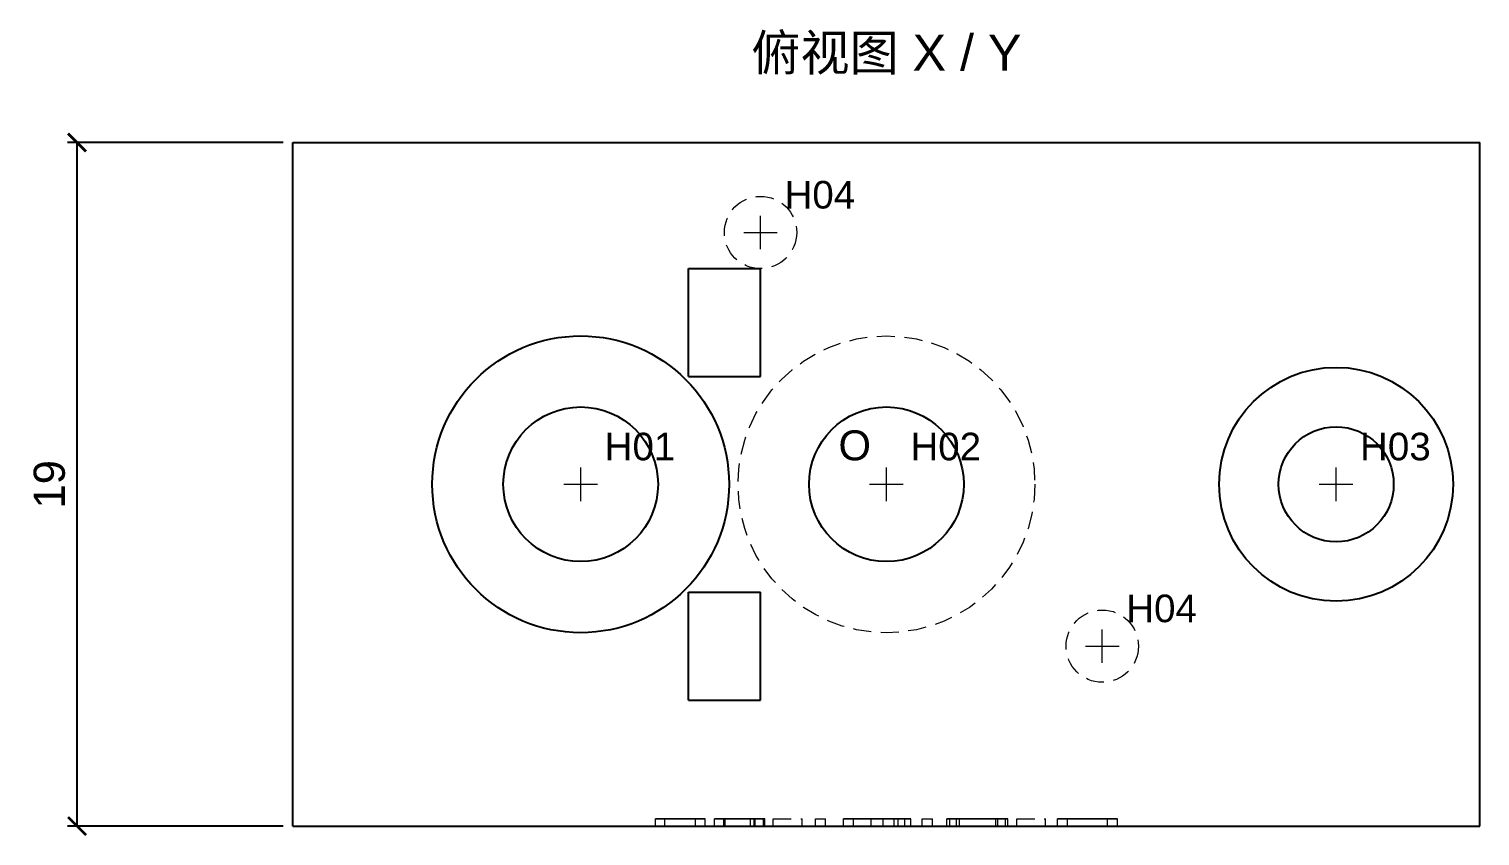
# Model space of a CAD drawing. Header units: millimetres. Extents: x 6 to 223, y 21 to 91.
# Drawn here: x 29.83 to 70.17, y 20.89 to 43.32 of the extents above; entities that cross this region are included whole.
import ezdxf
from ezdxf.enums import TextEntityAlignment as Align

# ---------------------------------------------------------------- set-up
doc = ezdxf.new("R2010")
doc.units = ezdxf.units.MM
doc.linetypes.add('WP_HIDDEN', pattern=[2.3, 1.5, -0.8])
for name, color, linetype, lineweight in [('ANNOTATIONS', 7, 'CONTINUOUS', 18), ('DIMENSIONS', 7, 'CONTINUOUS', 18), ('HIDDEN', 7, 'WP_HIDDEN', 13), ('VISIBLE', 7, 'CONTINUOUS', 25)]:
    doc.layers.add(name, color=color, linetype=linetype, lineweight=lineweight)
doc.styles.add('CJK', font='Arial Unicode.ttf')
doc.styles.add('OpenSansCondensed-Light', font='OpenSansCondensed-Light.ttf')
doc.dimstyles.new('EZDXF', dxfattribs={"dimtxt": 0.25, "dimasz": 0.175, "dimexe": 0.375, "dimexo": 0.125, "dimgap": 0.1, "dimtad": 1, "dimlfac": 100, "dimzin": 12, "dimdsep": 46, "dimtxsty": 'OpenSansCondensed-Light', "dimblk": 'ARCHTICK', "dimcen": 2.5, "dimazin": 3, "dimtfac": 0.5, "dimtmove": 2, "dimatfit": 3})

# ---------------------------------------------------------------- blocks, each defined once
blk = doc.blocks.new('_ARCHTICK')
at = {"color": 0, "linetype": 'BYBLOCK', "const_width": 0.15}
blk.add_lwpolyline([(-0.5, -0.5), (0.5, 0.5)], dxfattribs=at)

msp = doc.modelspace()

# ---------------------------------------------------------------- linework, layer by layer
at = {"layer": 'ANNOTATIONS'}
for p, q in [((50.16667, 37.2), (50.16667, 38.13333)), ((49.7, 37.66667), (50.63333, 37.66667)), ((45.16667, 30.2), (45.16667, 31.13333)), ((53.66667, 30.2), (53.66667, 31.13333)), ((66.16667, 30.2), (66.16667, 31.13333)), ((44.7, 30.66667), (45.63333, 30.66667)), ((53.2, 30.66667), (54.13333, 30.66667)), ((65.7, 30.66667), (66.63333, 30.66667)), ((59.66667, 25.7), (59.66667, 26.63333)), ((59.2, 26.16667), (60.13333, 26.16667))]:
    msp.add_line(p, q, dxfattribs=at)
at = {"layer": 'HIDDEN', "ltscale": 0.333333}
for p, q in [((47.24226, 21.16667), (47.24226, 21.36667)), ((47.51073, 21.16667), (47.51073, 21.36667)), ((48.36113, 21.16667), (48.36113, 21.36667)), ((48.6296, 21.16667), (48.6296, 21.36667)), ((48.88355, 21.16667), (48.88355, 21.36667)), ((49.14332, 21.16667), (49.14332, 21.36667)), ((49.18395, 21.16667), (49.18395, 21.36667)), ((49.89213, 21.16667), (49.89213, 21.36667)), ((50.25057, 21.36667), (49.99081, 21.36667)), ((49.99081, 21.16667), (49.99081, 21.36667)), ((49.99081, 21.16667), (50.25057, 21.16667)), ((50.02128, 21.16667), (50.02128, 21.36667)), ((50.25057, 21.16667), (50.25057, 21.36667)), ((50.2883, 21.16667), (50.2883, 21.36667)), ((50.51904, 21.16667), (50.51904, 21.36667)), ((50.51904, 21.36667), (51.32155, 21.36667)), ((51.32155, 21.16667), (50.51904, 21.16667)), ((51.32155, 21.16667), (51.32155, 21.36667)), ((51.6916, 21.16667), (51.6916, 21.36667)), ((51.6916, 21.36667), (51.97313, 21.36667)), ((51.97313, 21.16667), (51.6916, 21.16667)), ((51.97313, 21.16667), (51.97313, 21.36667)), ((52.47379, 21.16667), (52.47379, 21.36667)), ((52.47379, 21.36667), (53.41706, 21.36667)), ((52.75532, 21.36667), (52.47379, 21.36667)), ((53.41706, 21.16667), (52.47379, 21.16667)), ((52.47379, 21.16667), (52.75532, 21.16667)), ((53.08184, 21.36667), (52.75532, 21.36667)), ((52.75532, 21.16667), (52.75532, 21.36667)), ((52.75532, 21.36667), (53.36047, 21.36667)), ((53.42867, 21.36667), (52.75532, 21.36667)), ((52.75532, 21.16667), (53.08184, 21.16667)), ((53.36047, 21.16667), (52.75532, 21.16667)), ((52.75532, 21.16667), (53.42867, 21.16667)), ((53.23857, 21.16667), (53.23857, 21.36667)), ((53.57524, 21.16667), (53.57524, 21.36667)), ((53.99464, 21.36667), (53.7131, 21.36667)), ((53.7131, 21.16667), (53.99464, 21.16667)), ((53.88434, 21.16667), (53.88434, 21.36667)), ((53.97867, 21.36667), (54.34872, 21.36667)), ((54.34872, 21.16667), (53.97867, 21.16667)), ((54.34872, 21.36667), (53.99464, 21.36667)), ((53.99464, 21.16667), (53.99464, 21.36667)), ((53.99464, 21.16667), (54.34872, 21.16667)), ((54.17458, 21.16667), (54.17458, 21.36667)), ((54.34872, 21.16667), (54.34872, 21.36667)), ((54.66363, 21.16667), (54.66363, 21.36667)), ((54.66363, 21.36667), (54.94516, 21.36667)), ((54.94516, 21.16667), (54.66363, 21.16667)), ((54.94516, 21.16667), (54.94516, 21.36667)), ((55.34569, 21.16667), (55.34569, 21.36667)), ((55.34569, 21.36667), (55.61126, 21.36667)), ((55.61126, 21.16667), (55.34569, 21.16667)), ((55.42696, 21.16667), (55.42696, 21.36667)), ((55.61126, 21.16667), (55.61126, 21.36667)), ((55.69833, 21.16667), (55.69833, 21.36667)), ((56.97537, 21.36667), (56.70545, 21.36667)), ((56.70545, 21.16667), (56.70545, 21.36667)), ((56.70545, 21.16667), (56.97537, 21.16667)), ((56.76785, 21.16667), (56.76785, 21.36667)), ((56.97537, 21.16667), (56.97537, 21.36667)), ((57.03923, 21.16667), (57.03923, 21.36667)), ((57.28883, 21.16667), (57.28883, 21.36667)), ((57.28883, 21.36667), (58.09134, 21.36667)), ((58.09134, 21.16667), (57.28883, 21.16667)), ((58.09134, 21.16667), (58.09134, 21.36667)), ((58.41785, 21.16667), (58.41785, 21.36667)), ((58.41785, 21.36667), (58.69938, 21.36667)), ((58.69938, 21.16667), (58.41785, 21.16667)), ((58.69938, 21.16667), (58.69938, 21.36667)), ((59.80954, 21.16667), (59.80954, 21.36667)), ((59.80954, 21.36667), (60.09107, 21.36667)), ((60.09107, 21.16667), (59.80954, 21.16667)), ((60.09107, 21.16667), (60.09107, 21.36667))]:
    msp.add_line(p, q, dxfattribs=at)
for points in [[(47.45268, 21.36667), (47.36062, 21.36667), (47.29487, 21.36667), (47.25541, 21.36667), (47.24226, 21.36667)], [(47.24226, 21.36667), (47.26167, 21.36667), (47.3199, 21.36667)], [(47.3199, 21.16667), (47.28465, 21.16667), (47.26052, 21.16667), (47.24226, 21.16667)], [(47.24226, 21.16667), (47.2529, 21.16667), (47.28807, 21.16667), (47.35308, 21.16667), (47.45268, 21.16667)], [(47.3199, 21.36667), (47.4164, 21.36667), (47.55064, 21.36667)], [(47.55064, 21.16667), (47.41543, 21.16667), (47.3199, 21.16667)], [(47.93593, 21.36667), (47.79036, 21.36667), (47.66129, 21.36667), (47.54873, 21.36667), (47.45268, 21.36667)], [(47.45268, 21.16667), (47.54898, 21.16667), (47.6627, 21.16667), (47.7924, 21.16667), (47.93593, 21.16667)], [(47.51073, 21.36667), (47.51839, 21.36667), (47.54139, 21.36667), (47.57971, 21.36667), (47.63336, 21.36667)], [(47.64569, 21.36667), (47.58665, 21.36667), (47.54447, 21.36667), (47.51917, 21.36667), (47.51073, 21.36667)], [(47.63336, 21.16667), (47.57471, 21.16667), (47.53698, 21.16667), (47.51679, 21.16667), (47.51073, 21.16667)], [(47.51073, 21.16667), (47.5175, 21.16667), (47.53993, 21.16667), (47.58152, 21.16667), (47.64569, 21.16667)], [(47.55064, 21.36667), (47.72351, 21.36667), (47.93593, 21.36667)], [(47.93593, 21.16667), (47.72474, 21.16667), (47.55064, 21.16667)], [(47.63336, 21.36667), (47.77031, 21.36667), (47.93593, 21.36667)], [(47.93593, 21.16667), (47.76946, 21.16667), (47.63336, 21.16667)], [(47.93303, 21.36667), (47.77122, 21.36667), (47.64569, 21.36667)], [(47.64569, 21.16667), (47.77107, 21.16667), (47.93303, 21.16667)], [(48.2385, 21.36667), (48.10082, 21.36667), (47.93303, 21.36667)], [(47.93303, 21.16667), (48.10159, 21.16667), (48.2385, 21.16667)], [(47.93593, 21.36667), (48.09665, 21.36667), (48.23632, 21.36667)], [(48.32267, 21.36667), (48.24109, 21.36667), (48.14943, 21.36667), (48.04771, 21.36667), (47.93593, 21.36667)], [(47.93593, 21.36667), (48.10154, 21.36667), (48.2385, 21.36667)], [(47.93593, 21.16667), (48.14816, 21.16667), (48.24043, 21.16667), (48.32267, 21.16667)], [(48.23632, 21.16667), (48.09611, 21.16667), (47.93593, 21.16667)], [(48.2385, 21.16667), (48.10241, 21.16667), (47.93593, 21.16667)], [(48.23632, 21.36667), (48.35423, 21.36667), (48.44965, 21.36667)], [(48.44965, 21.16667), (48.35436, 21.16667), (48.23632, 21.16667)], [(48.2385, 21.36667), (48.29215, 21.36667), (48.33047, 21.36667), (48.35346, 21.36667), (48.36113, 21.36667)], [(48.36113, 21.16667), (48.35506, 21.16667), (48.33484, 21.16667), (48.29711, 21.16667), (48.2385, 21.16667)], [(48.2385, 21.16667), (48.29718, 21.16667), (48.3349, 21.16667), (48.35508, 21.16667), (48.36113, 21.16667)], [(48.55268, 21.36667), (48.45672, 21.36667), (48.32267, 21.36667)], [(48.32267, 21.16667), (48.39518, 21.16667), (48.45767, 21.16667), (48.55268, 21.16667)], [(48.44965, 21.36667), (48.52475, 21.36667), (48.58171, 21.36667)], [(48.58171, 21.16667), (48.52513, 21.16667), (48.44965, 21.16667)], [(48.6296, 21.36667), (48.61037, 21.36667), (48.55268, 21.36667)], [(48.55268, 21.16667), (48.58758, 21.16667), (48.61149, 21.16667), (48.6296, 21.16667)], [(48.58171, 21.36667), (48.61762, 21.36667), (48.6296, 21.36667)], [(48.6296, 21.16667), (48.61821, 21.16667), (48.58171, 21.16667)], [(49.08962, 21.36667), (48.99947, 21.36667), (48.93507, 21.36667), (48.89643, 21.36667), (48.88355, 21.36667)], [(48.88355, 21.36667), (48.89779, 21.36667), (48.94051, 21.36667), (49.01171, 21.36667), (49.11139, 21.36667)], [(49.11139, 21.16667), (49.00369, 21.16667), (48.93325, 21.16667), (48.89509, 21.16667), (48.88355, 21.16667)], [(48.88355, 21.16667), (48.89418, 21.16667), (48.92908, 21.16667), (48.99295, 21.16667), (49.08962, 21.16667)], [(49.62221, 21.36667), (49.46648, 21.36667), (49.3258, 21.36667), (49.20018, 21.36667), (49.08962, 21.36667)], [(49.08962, 21.16667), (49.19982, 21.16667), (49.32643, 21.16667), (49.46798, 21.16667), (49.62221, 21.16667)], [(49.11139, 21.36667), (49.21941, 21.36667), (49.34467, 21.36667), (49.48716, 21.36667), (49.64688, 21.36667)], [(49.64688, 21.16667), (49.4894, 21.16667), (49.34608, 21.16667), (49.21949, 21.16667), (49.11139, 21.16667)], [(49.21733, 21.36667), (49.16327, 21.36667), (49.14332, 21.36667)], [(49.14332, 21.36667), (49.24816, 21.36667), (49.37405, 21.36667)], [(49.37405, 21.16667), (49.24785, 21.16667), (49.14332, 21.16667)], [(49.14332, 21.16667), (49.16229, 21.16667), (49.21733, 21.16667)], [(49.18395, 21.36667), (49.19828, 21.36667), (49.24127, 21.36667)], [(49.3073, 21.36667), (49.25333, 21.36667), (49.21479, 21.36667), (49.19166, 21.36667), (49.18395, 21.36667)], [(49.24127, 21.16667), (49.19828, 21.16667), (49.18395, 21.16667)], [(49.18395, 21.16667), (49.19151, 21.16667), (49.21448, 21.16667), (49.2531, 21.16667), (49.3073, 21.16667)], [(49.41179, 21.36667), (49.3015, 21.36667), (49.21733, 21.36667)], [(49.21733, 21.16667), (49.30099, 21.16667), (49.41179, 21.16667)], [(49.24127, 21.36667), (49.31002, 21.36667), (49.40163, 21.36667)], [(49.40163, 21.16667), (49.30988, 21.16667), (49.24127, 21.16667)], [(49.6077, 21.36667), (49.44407, 21.36667), (49.3073, 21.36667)], [(49.3073, 21.16667), (49.44407, 21.16667), (49.6077, 21.16667)], [(49.37405, 21.36667), (49.65994, 21.36667)], [(49.65994, 21.16667), (49.37405, 21.16667)], [(49.40163, 21.36667), (49.61785, 21.36667)], [(49.61785, 21.16667), (49.40163, 21.16667)], [(49.63091, 21.36667), (49.51373, 21.36667), (49.41179, 21.36667)], [(49.41179, 21.16667), (49.51383, 21.16667), (49.63091, 21.16667)], [(49.90374, 21.36667), (49.77095, 21.36667), (49.6077, 21.36667)], [(49.6077, 21.16667), (49.77083, 21.16667), (49.90374, 21.16667)], [(49.61785, 21.36667), (49.77168, 21.36667), (49.90229, 21.36667)], [(49.90229, 21.16667), (49.77198, 21.16667), (49.61785, 21.16667)], [(49.96469, 21.36667), (49.80361, 21.36667), (49.62221, 21.36667)], [(49.62221, 21.16667), (49.80318, 21.16667), (49.96469, 21.16667)], [(49.89213, 21.36667), (49.77386, 21.36667), (49.63091, 21.36667)], [(49.63091, 21.16667), (49.77383, 21.16667), (49.89213, 21.16667)], [(49.64688, 21.36667), (49.76674, 21.36667), (49.87526, 21.36667), (49.97244, 21.36667), (50.05829, 21.36667)], [(50.05829, 21.16667), (49.9717, 21.16667), (49.87375, 21.16667), (49.64688, 21.16667)], [(49.65994, 21.36667), (49.90174, 21.36667), (50.10473, 21.36667)], [(50.10473, 21.16667), (50.00867, 21.16667), (49.90196, 21.16667), (49.65994, 21.16667)], [(49.99081, 21.36667), (49.94872, 21.36667), (49.89213, 21.36667)], [(49.89213, 21.16667), (49.94909, 21.16667), (49.99081, 21.16667)], [(49.90229, 21.36667), (49.95435, 21.36667), (49.99153, 21.36667), (50.01385, 21.36667), (50.02128, 21.36667)], [(50.02128, 21.16667), (50.01408, 21.16667), (49.99206, 21.16667), (49.95484, 21.16667), (49.90229, 21.16667)], [(50.02128, 21.36667), (50.01394, 21.36667), (49.9919, 21.36667), (49.95516, 21.36667), (49.90374, 21.36667)], [(49.90374, 21.16667), (49.9556, 21.16667), (49.99238, 21.16667), (50.01415, 21.16667), (50.02128, 21.16667)], [(50.20196, 21.36667), (50.09947, 21.36667), (49.96469, 21.36667)], [(49.96469, 21.16667), (50.09978, 21.16667), (50.20196, 21.16667)], [(50.05829, 21.36667), (50.13044, 21.36667), (50.18654, 21.36667), (50.22658, 21.36667), (50.25057, 21.36667)], [(50.25057, 21.16667), (50.22701, 21.16667), (50.18722, 21.16667), (50.13094, 21.16667), (50.05829, 21.16667)], [(50.10473, 21.36667), (50.18504, 21.36667), (50.24241, 21.36667), (50.27683, 21.36667), (50.2883, 21.36667)], [(50.2883, 21.16667), (50.27722, 21.16667), (50.24319, 21.16667), (50.18562, 21.16667), (50.10473, 21.16667)], [(50.2883, 21.36667), (50.28291, 21.36667), (50.26672, 21.36667), (50.23973, 21.36667), (50.20196, 21.36667)], [(50.20196, 21.16667), (50.23977, 21.16667), (50.26677, 21.16667), (50.28294, 21.16667), (50.2883, 21.16667)], [(53.23857, 21.36667), (53.17544, 21.36667), (53.08184, 21.36667)], [(53.08184, 21.16667), (53.17508, 21.16667), (53.23857, 21.16667)], [(53.367, 21.36667), (53.23857, 21.36667)], [(53.23857, 21.16667), (53.367, 21.16667)], [(53.36047, 21.36667), (53.45171, 21.36667), (53.53243, 21.36667), (53.60263, 21.36667), (53.66231, 21.36667)], [(53.66231, 21.16667), (53.60162, 21.16667), (53.53079, 21.16667), (53.36047, 21.16667)], [(53.50994, 21.36667), (53.367, 21.36667)], [(53.367, 21.16667), (53.50994, 21.16667)], [(53.41706, 21.36667), (53.55075, 21.36667), (53.66739, 21.36667), (53.76698, 21.36667), (53.84952, 21.36667)], [(53.84952, 21.16667), (53.76391, 21.16667), (53.66234, 21.16667), (53.54623, 21.16667), (53.41706, 21.16667)], [(53.77478, 21.36667), (53.71206, 21.36667), (53.63347, 21.36667), (53.53901, 21.36667), (53.42867, 21.36667)], [(53.42867, 21.16667), (53.53644, 21.16667), (53.63084, 21.16667), (53.71062, 21.16667), (53.77478, 21.16667)], [(53.7131, 21.36667), (53.60064, 21.36667), (53.50994, 21.36667)], [(53.50994, 21.16667), (53.60222, 21.16667), (53.7131, 21.16667)], [(54.02801, 21.36667), (53.94475, 21.36667), (53.84153, 21.36667), (53.71837, 21.36667), (53.57524, 21.36667)], [(53.57524, 21.36667), (53.67356, 21.36667), (53.74503, 21.36667)], [(53.74503, 21.16667), (53.67318, 21.16667), (53.57524, 21.16667)], [(53.57524, 21.16667), (53.714, 21.16667), (53.83701, 21.16667), (53.94226, 21.16667), (54.02801, 21.16667)], [(53.66231, 21.36667), (53.75809, 21.36667), (53.82775, 21.36667)], [(53.82775, 21.16667), (53.75799, 21.16667), (53.66231, 21.16667)], [(53.74503, 21.36667), (53.97867, 21.36667)], [(53.97867, 21.16667), (53.74503, 21.16667)], [(53.88434, 21.36667), (53.8775, 21.36667), (53.85695, 21.36667), (53.82271, 21.36667), (53.77478, 21.36667)], [(53.77478, 21.16667), (53.82268, 21.16667), (53.85699, 21.16667), (53.87753, 21.16667), (53.88434, 21.16667)], [(53.82775, 21.36667), (53.8702, 21.36667), (53.88434, 21.36667)], [(53.88434, 21.16667), (53.87019, 21.16667), (53.82775, 21.16667)], [(53.84952, 21.36667), (53.98266, 21.36667), (54.08606, 21.36667)], [(54.08606, 21.16667), (53.98286, 21.16667), (53.84952, 21.16667)], [(54.17458, 21.36667), (54.16542, 21.36667), (54.13794, 21.36667), (54.09214, 21.36667), (54.02801, 21.36667)], [(54.02801, 21.16667), (54.09218, 21.16667), (54.13812, 21.16667), (54.16554, 21.16667), (54.17458, 21.16667)], [(54.08606, 21.36667), (54.12479, 21.36667), (54.15245, 21.36667), (54.16905, 21.36667), (54.17458, 21.36667)], [(54.17458, 21.16667), (54.16907, 21.16667), (54.15249, 21.16667), (54.1248, 21.16667), (54.08606, 21.16667)], [(55.46251, 21.36667), (55.41358, 21.36667), (55.3778, 21.36667), (55.35517, 21.36667), (55.34569, 21.36667)], [(55.34569, 21.16667), (55.3551, 21.16667), (55.37768, 21.16667), (55.41351, 21.16667), (55.46251, 21.16667)], [(55.50169, 21.36667), (55.44564, 21.36667), (55.42696, 21.36667)], [(55.42696, 21.36667), (55.43267, 21.36667), (55.44981, 21.36667), (55.47838, 21.36667), (55.51838, 21.36667)], [(55.51838, 21.16667), (55.47846, 21.16667), (55.44986, 21.16667), (55.43268, 21.16667), (55.42696, 21.16667)], [(55.42696, 21.16667), (55.44561, 21.16667), (55.50169, 21.16667)], [(55.76871, 21.36667), (55.67638, 21.36667), (55.59457, 21.36667), (55.52328, 21.36667), (55.46251, 21.36667)], [(55.46251, 21.16667), (55.52336, 21.16667), (55.59485, 21.16667), (55.67675, 21.16667), (55.76871, 21.16667)], [(55.7288, 21.36667), (55.59584, 21.36667), (55.50169, 21.36667)], [(55.50169, 21.16667), (55.59636, 21.16667), (55.7288, 21.16667)], [(55.51838, 21.36667), (55.56935, 21.36667), (55.63085, 21.36667), (55.70286, 21.36667), (55.7854, 21.36667)], [(55.7854, 21.16667), (55.63133, 21.16667), (55.56959, 21.16667), (55.51838, 21.16667)], [(55.61126, 21.36667), (55.64264, 21.36667), (55.69905, 21.36667)], [(55.69905, 21.16667), (55.64242, 21.16667), (55.61126, 21.16667)], [(55.81515, 21.36667), (55.76404, 21.36667), (55.72753, 21.36667), (55.70563, 21.36667), (55.69833, 21.36667)], [(55.69833, 21.36667), (55.7035, 21.36667), (55.71901, 21.36667), (55.74486, 21.36667), (55.78105, 21.36667)], [(55.78105, 21.16667), (55.74487, 21.16667), (55.71899, 21.16667), (55.70348, 21.16667), (55.69833, 21.16667)], [(55.69833, 21.16667), (55.70566, 21.16667), (55.72767, 21.16667), (55.76427, 21.16667), (55.81515, 21.16667)], [(55.69905, 21.36667), (55.78703, 21.36667), (55.9131, 21.36667)], [(55.9131, 21.16667), (55.78752, 21.16667), (55.69905, 21.16667)], [(56.13949, 21.36667), (56.00389, 21.36667), (55.89025, 21.36667), (55.79855, 21.36667), (55.7288, 21.36667)], [(55.7288, 21.16667), (55.80216, 21.16667), (55.89658, 21.16667), (56.00979, 21.16667), (56.13949, 21.16667)], [(56.25268, 21.36667), (56.11414, 21.36667), (55.9873, 21.36667), (55.87215, 21.36667), (55.76871, 21.36667)], [(55.76871, 21.16667), (55.87454, 21.16667), (55.99102, 21.16667), (56.25268, 21.16667)], [(55.78105, 21.36667), (55.83805, 21.36667), (55.9278, 21.36667), (56.05029, 21.36667), (56.20552, 21.36667)], [(56.20552, 21.16667), (56.06021, 21.16667), (55.93765, 21.16667), (55.8429, 21.16667), (55.78105, 21.16667)], [(55.7854, 21.36667), (55.97079, 21.36667), (56.17577, 21.36667)], [(56.17577, 21.16667), (55.97163, 21.16667), (55.7854, 21.16667)], [(56.18738, 21.36667), (56.06834, 21.36667), (55.96662, 21.36667), (55.88222, 21.36667), (55.81515, 21.36667)], [(55.81515, 21.16667), (55.88415, 21.16667), (55.97008, 21.16667), (56.07166, 21.16667), (56.18738, 21.16667)], [(55.9131, 21.36667), (56.06729, 21.36667), (56.23962, 21.36667)], [(56.23962, 21.16667), (56.06787, 21.16667), (55.9131, 21.16667)], [(56.51825, 21.36667), (56.46247, 21.36667), (56.38075, 21.36667), (56.27309, 21.36667), (56.13949, 21.36667)], [(56.13949, 21.16667), (56.26642, 21.16667), (56.37399, 21.16667), (56.45897, 21.16667), (56.51825, 21.16667)], [(56.17577, 21.36667), (56.39835, 21.36667), (56.59299, 21.36667)], [(56.59299, 21.16667), (56.3968, 21.16667), (56.17577, 21.16667)], [(56.55816, 21.36667), (56.48791, 21.36667), (56.4027, 21.36667), (56.30252, 21.36667), (56.18738, 21.36667)], [(56.18738, 21.16667), (56.29992, 21.16667), (56.39998, 21.16667), (56.48639, 21.16667), (56.55816, 21.16667)], [(56.20552, 21.36667), (56.36365, 21.36667), (56.49485, 21.36667), (56.59911, 21.36667), (56.67643, 21.36667)], [(56.67643, 21.16667), (56.59354, 21.16667), (56.48497, 21.16667), (56.35445, 21.16667), (56.20552, 21.16667)], [(56.23962, 21.36667), (56.39127, 21.36667), (56.52405, 21.36667)], [(56.52405, 21.16667), (56.39072, 21.16667), (56.23962, 21.16667)], [(56.66264, 21.36667), (56.46909, 21.36667), (56.25268, 21.36667)], [(56.25268, 21.16667), (56.46807, 21.16667), (56.66264, 21.16667)], [(56.70981, 21.36667), (56.63289, 21.36667), (56.51825, 21.36667)], [(56.51825, 21.16667), (56.63237, 21.16667), (56.70981, 21.16667)], [(56.52405, 21.36667), (56.63162, 21.36667), (56.70763, 21.36667)], [(56.70763, 21.16667), (56.63132, 21.16667), (56.52405, 21.16667)], [(56.70545, 21.36667), (56.68808, 21.36667), (56.65775, 21.36667), (56.61444, 21.36667), (56.55816, 21.36667)], [(56.55816, 21.16667), (56.61482, 21.16667), (56.65823, 21.16667), (56.68837, 21.16667), (56.70545, 21.16667)], [(56.59299, 21.36667), (56.67811, 21.36667), (56.7528, 21.36667), (56.81706, 21.36667), (56.87089, 21.36667)], [(56.87089, 21.16667), (56.81686, 21.16667), (56.75236, 21.16667), (56.59299, 21.16667)], [(56.942, 21.36667), (56.88808, 21.36667), (56.82354, 21.36667), (56.7484, 21.36667), (56.66264, 21.36667)], [(56.66264, 21.16667), (56.74787, 21.16667), (56.82304, 21.16667), (56.88783, 21.16667), (56.942, 21.16667)], [(56.67643, 21.36667), (56.76323, 21.36667), (56.83787, 21.36667), (56.90037, 21.36667), (56.9507, 21.36667)], [(56.9507, 21.16667), (56.8998, 21.16667), (56.83685, 21.16667), (56.76223, 21.16667), (56.67643, 21.16667)], [(56.70763, 21.36667), (56.7528, 21.36667), (56.76785, 21.36667)], [(56.76785, 21.16667), (56.75279, 21.16667), (56.70763, 21.16667)], [(56.76785, 21.36667), (56.75334, 21.36667), (56.70981, 21.36667)], [(56.70981, 21.16667), (56.75336, 21.16667), (56.76785, 21.16667)], [(56.87089, 21.36667), (56.91388, 21.36667), (56.94562, 21.36667), (56.96612, 21.36667), (56.97537, 21.36667)], [(56.97537, 21.16667), (56.96618, 21.16667), (56.94571, 21.16667), (56.91393, 21.16667), (56.87089, 21.16667)], [(57.03923, 21.36667), (57.03315, 21.36667), (57.01492, 21.36667), (56.98453, 21.36667), (56.942, 21.36667)], [(56.942, 21.16667), (56.98442, 21.16667), (57.01485, 21.16667), (57.03314, 21.16667), (57.03923, 21.16667)], [(56.9507, 21.36667), (56.98943, 21.36667), (57.0171, 21.36667), (57.03369, 21.36667), (57.03923, 21.36667)], [(57.03923, 21.16667), (57.03374, 21.16667), (57.01718, 21.16667), (56.98949, 21.16667), (56.9507, 21.16667)], [(58.49912, 21.36667), (58.46357, 21.36667), (58.43817, 21.36667), (58.42293, 21.36667), (58.41785, 21.36667)], [(58.41785, 21.16667), (58.4371, 21.16667), (58.46239, 21.16667), (58.49912, 21.16667)], [(58.77049, 21.36667), (58.68224, 21.36667), (58.6076, 21.36667), (58.54656, 21.36667), (58.49912, 21.36667)], [(58.49912, 21.16667), (58.54651, 21.16667), (58.60772, 21.16667), (58.68253, 21.16667), (58.77049, 21.16667)], [(58.69938, 21.36667), (58.71226, 21.36667), (58.7509, 21.36667)], [(58.7509, 21.16667), (58.71165, 21.16667), (58.69938, 21.16667)], [(58.7509, 21.36667), (58.82092, 21.36667), (58.92795, 21.36667)], [(58.92795, 21.16667), (58.82096, 21.16667), (58.7509, 21.16667)], [(59.25954, 21.36667), (59.11687, 21.36667), (58.98781, 21.36667), (58.87235, 21.36667), (58.77049, 21.36667)], [(58.77049, 21.16667), (58.87493, 21.16667), (58.99197, 21.16667), (59.12055, 21.16667), (59.25954, 21.16667)], [(58.92795, 21.36667), (59.06744, 21.36667), (59.23487, 21.36667)], [(59.23487, 21.16667), (59.06828, 21.16667), (58.92795, 21.16667)], [(59.23487, 21.36667), (59.37899, 21.36667), (59.5008, 21.36667), (59.6003, 21.36667), (59.67748, 21.36667)], [(59.67748, 21.16667), (59.59749, 21.16667), (59.49544, 21.16667), (59.37367, 21.16667), (59.23487, 21.16667)], [(59.75657, 21.36667), (59.65449, 21.36667), (59.53763, 21.36667), (59.40598, 21.36667), (59.25954, 21.36667)], [(59.25954, 21.16667), (59.40201, 21.16667), (59.53323, 21.16667), (59.65184, 21.16667), (59.75657, 21.16667)], [(59.67748, 21.36667), (59.73526, 21.36667), (59.77653, 21.36667), (59.80129, 21.36667), (59.80954, 21.36667)], [(59.80954, 21.16667), (59.80244, 21.16667), (59.77951, 21.16667), (59.73844, 21.16667), (59.67748, 21.16667)], [(60.01851, 21.36667), (59.97493, 21.36667), (59.91675, 21.36667), (59.84396, 21.36667), (59.75657, 21.36667)], [(59.75657, 21.16667), (59.84334, 21.16667), (59.91624, 21.16667), (59.97474, 21.16667), (60.01851, 21.16667)], [(60.09107, 21.36667), (60.07293, 21.36667), (60.01851, 21.36667)], [(60.01851, 21.16667), (60.05122, 21.16667), (60.07381, 21.16667), (60.09107, 21.16667)]]:
    msp.add_lwpolyline(points, dxfattribs=at)
for centre, radius in [((50.16667, 37.66667), 1.005), ((53.66667, 30.66667), 4.125), ((59.66667, 26.16667), 1.005)]:
    msp.add_circle(centre, radius, dxfattribs=at)
at = {"layer": 'VISIBLE'}
for p, q in [((37.16667, 21.16667), (37.16667, 40.16667)), ((37.16667, 40.16667), (70.16667, 40.16667)), ((70.16667, 21.16667), (70.16667, 40.16667)), ((48.16667, 33.66667), (48.16667, 36.66667)), ((48.16667, 36.66667), (50.16667, 36.66667)), ((50.16667, 33.66667), (50.16667, 36.66667)), ((48.16667, 33.66667), (50.16667, 33.66667)), ((48.16667, 24.66667), (48.16667, 27.66667)), ((48.16667, 27.66667), (50.16667, 27.66667)), ((50.16667, 24.66667), (50.16667, 27.66667)), ((48.16667, 24.66667), (50.16667, 24.66667)), ((37.16667, 21.16667), (70.16667, 21.16667))]:
    msp.add_line(p, q, dxfattribs=at)
for centre, radius in [((45.16667, 30.66667), 4.125), ((66.16667, 30.66667), 3.25), ((45.16667, 30.66667), 2.15), ((53.66667, 30.66667), 2.15), ((66.16667, 30.66667), 1.6)]:
    msp.add_circle(centre, radius, dxfattribs=at)

# ---------------------------------------------------------------- texts
at = {"layer": 'ANNOTATIONS', "style": 'CJK'}
msp.add_text('俯视图 X / Y', height=1, dxfattribs=at).set_placement((53.66667, 42.16667), align=Align.CENTER)
for s, height, p in [('H04', 0.766667, (50.83333, 38.33333)), ('H01', 0.766667, (45.83333, 31.33333)), ('O', 0.83333, (52.33333, 31.33333)), ('H02', 0.766667, (54.33333, 31.33333)), ('H03', 0.766667, (66.83333, 31.33333)), ('H04', 0.766667, (60.33333, 26.83333))]:
    msp.add_text(s, height=height, dxfattribs=at).set_placement(p)

# ---------------------------------------------------------------- dimensions: what is measured, and where the dimension line sits
at = {"layer": 'DIMENSIONS'}
msp.add_linear_dim(base=(31.16667, 21.16667), p1=(37.16667, 21.16667), p2=(37.16667, 40.16667), angle=90, dimstyle='EZDXF', override={"dimtxt": 0.866667, "dimasz": 0.5, "dimexe": 0.266667, "dimexo": 0.266667, "dimgap": 0.333333, "dimdec": 4, "dimlfac": 1, "dimzin": 8, "dimtxsty": 'CJK', "dimclrd": 7, "dimclre": 7, "dimclrt": 7}, dxfattribs=at).render()

doc.saveas('drawing.dxf')
